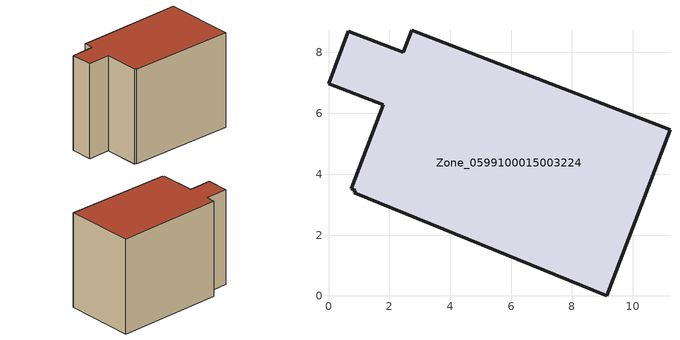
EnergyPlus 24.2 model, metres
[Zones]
Zone_0599100015003224
 floor ground (C_G): 1.79,6.29 0,6.97 0.65,8.7 2.46,8.01 2.74,8.74 11.22,5.47 9.15,0 0.85,3.4 0.88,3.47 0.74,3.52 z0.79
 wall outside (C_F): 2.46,8.01 0.65,8.7 0,6.97 1.79,6.29 0.74,3.52 0.88,3.47 0.85,3.4 9.15,0 11.22,5.47 2.74,8.74 2.46,8.01 z0.79:8.92
 roof outside (C_R): 0.74,3.52 0.88,3.47 0.85,3.4 9.15,0 11.22,5.47 2.74,8.74 2.46,8.01 0.65,8.7 0,6.97 1.79,6.29 z8.92
[BUILDING]
Pand.0599100015003224: North Axis=0; Terrain=City; Loads Convergence Tolerance Value=0.04; Temperature Convergence Tolerance Value=0.4; Solar Distribution=FullExterior; Maximum Number of Warmup Days=25; Minimum Number of Warmup Days=1
[Site:Location]
Rotterdam.The.Hague.AP_ZH_NLD Design_Conditions: Latitude=51.96; Longitude=4.45; Time Zone=1; Elevation=-4.5
[SITE:GROUNDTEMPERATURE:BUILDINGSURFACE]
18, 18, 18, 18, 18, 18, 18, 18, 18, 18, 18, 18
[MATERIAL] Thermal Absorptance=0.9; Solar Absorptance=0.7; Visible Absorptance=0.7
Name | Roughness | Thickness | Conductivity | Density | Specific Heat
G.TC.1965-1974 | MediumSmooth | 0.15 | 0.882353 | 540 | 1210
F.TC.1965-1974 | Rough | 0.3 | 0.697674 | 1920 | 840
R.TC.1965-1974 | MediumRough | 0.2 | 0.232558 | 1500 | 1000
[CONSTRUCTION]
C_G: G.TC.1965-1974
C_F: F.TC.1965-1974
C_R: R.TC.1965-1974
[ZONE]
Zone_0599100015003224: Type=1; Multiplier=1; Ceiling Height=Autocalculate; Volume=Autocalculate; Floor Area=autocalculate; Part of Total Floor Area=Yes
[ZONEINFILTRATION:DESIGNFLOWRATE]
Infil_Zone_0599100015003224: Zone or ZoneList or Space or SpaceList=Zone_0599100015003224; Schedule=AlwaysOn; Design Flow Rate Calculation Method=Flow/Area; Flow Rate per Floor Area=0.003; Constant Term Coefficient=1; Temperature Term Coefficient=0; Velocity Term Coefficient=0; Velocity Squared Term Coefficient=0
[HVACTEMPLATE:ZONE:IDEALLOADSAIRSYSTEM]
Zone_0599100015003224: Maximum Heating Supply Air Temperature=50; Minimum Cooling Supply Air Temperature=13; Maximum Heating Supply Air Humidity Ratio=0.0156; Minimum Cooling Supply Air Humidity Ratio=0.0077; Heating Limit=NoLimit; Cooling Limit=NoLimit; Dehumidification Control Type=ConstantSensibleHeatRatio; Cooling Sensible Heat Ratio=0.7; Dehumidification Setpoint=60; Humidification Control Type=None; Humidification Setpoint=30; Outdoor Air Method=None; Outdoor Air Flow Rate per Person=0.00944; Outdoor Air Flow Rate per Zone Floor Area=0; Outdoor Air Flow Rate per Zone=0; Demand Controlled Ventilation Type=None; Outdoor Air Economizer Type=NoEconomizer; Heat Recovery Type=None; Sensible Heat Recovery Effectiveness=0.7; Latent Heat Recovery Effectiveness=0.65
[ZONECONTROL:THERMOSTAT]
ThermostatControl_Zone_0599100015003224: Zone or ZoneList=Zone_0599100015003224; Control Type Schedule=DualSetpointControlType; Control 1=Thermostat_Zone_0599100015003224; Temperature Difference Between Cutout And Setpoint=0
[THERMOSTATSETPOINT:DUALSETPOINT]
Thermostat_Zone_0599100015003224: Heating Setpoint Temperature Schedule=HeatingSetpoint_Zone_0599100015003224; Cooling Setpoint Temperature Schedule=CoolingSetpoint_Zone_0599100015003224
[SCHEDULE:COMPACT]
HeatingSetpoint_Zone_0599100015003224: Through: 12/31, For: AllDays, Until: 24:00, 21
CoolingSetpoint_Zone_0599100015003224: Through: 12/31, For: AllDays, Until: 24:00, 24
DualSetpointControlType: Through: 12/31, For: AllDays, Until: 24:00, 4
AlwaysOn: Through: 12/31, For: AllDays, Until: 24:00, 1
